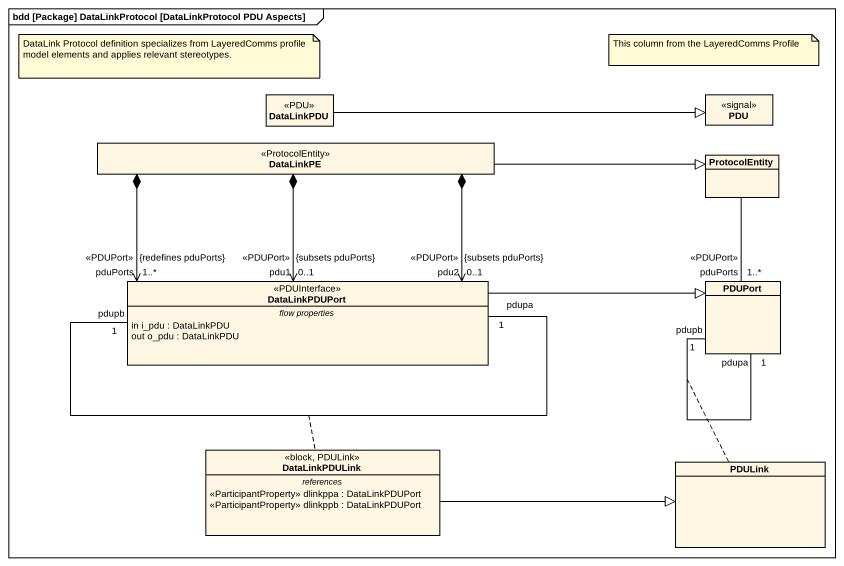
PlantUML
@startuml
mainframe bdd [Package] DataLinkProtocol [DataLinkProtocol PDU Aspects]
hide circle
hide empty members
class DataLinkPDU <<PDU>>
class PDU <<signal>>
class DataLinkPE <<ProtocolEntity>>
class ProtocolEntity
class DataLinkPDUPort <<PDUInterface>> {
  -- flow properties --
  in i_pdu : DataLinkPDU
  out o_pdu : DataLinkPDU
}
class PDUPort
class DataLinkPDULink <<block, PDULink>> {
  -- references --
  <<ParticipantProperty>> dlinkppa : DataLinkPDUPort
  <<ParticipantProperty>> dlinkppb : DataLinkPDUPort
}
class PDULink
DataLinkPDU -right-|> PDU
DataLinkPE -right-|> ProtocolEntity
DataLinkPDUPort "pduPorts\n1..*\n{redefines pduPorts}\n<<PDUPort>>" <-up-* DataLinkPE
DataLinkPDUPort "pdu1\n0..1\n{subsets pduPorts}\n<<PDUPort>>" <-up-* DataLinkPE
DataLinkPDUPort "pdu2\n0..1\n{subsets pduPorts}\n<<PDUPort>>" <-up-* DataLinkPE
DataLinkPDUPort "pdupb\n1" -- "pdupa\n1" DataLinkPDUPort
(DataLinkPDUPort, DataLinkPDUPort) .. DataLinkPDULink
DataLinkPDUPort -right-|> PDUPort
PDUPort "pduPorts\n<<PDUPort>>\n1..*" -up- ProtocolEntity
PDUPort "pdupb\n1" -- "pdupa\n1" PDUPort
(PDUPort, PDUPort) .. PDULink
DataLinkPDULink -right-|> PDULink
note as N1
  DataLink Protocol definition specializes from LayeredComms profile model elements and applies relevant stereotypes.
end note
note as N2
  This column from the LayeredComms Profile
end note
@enduml
